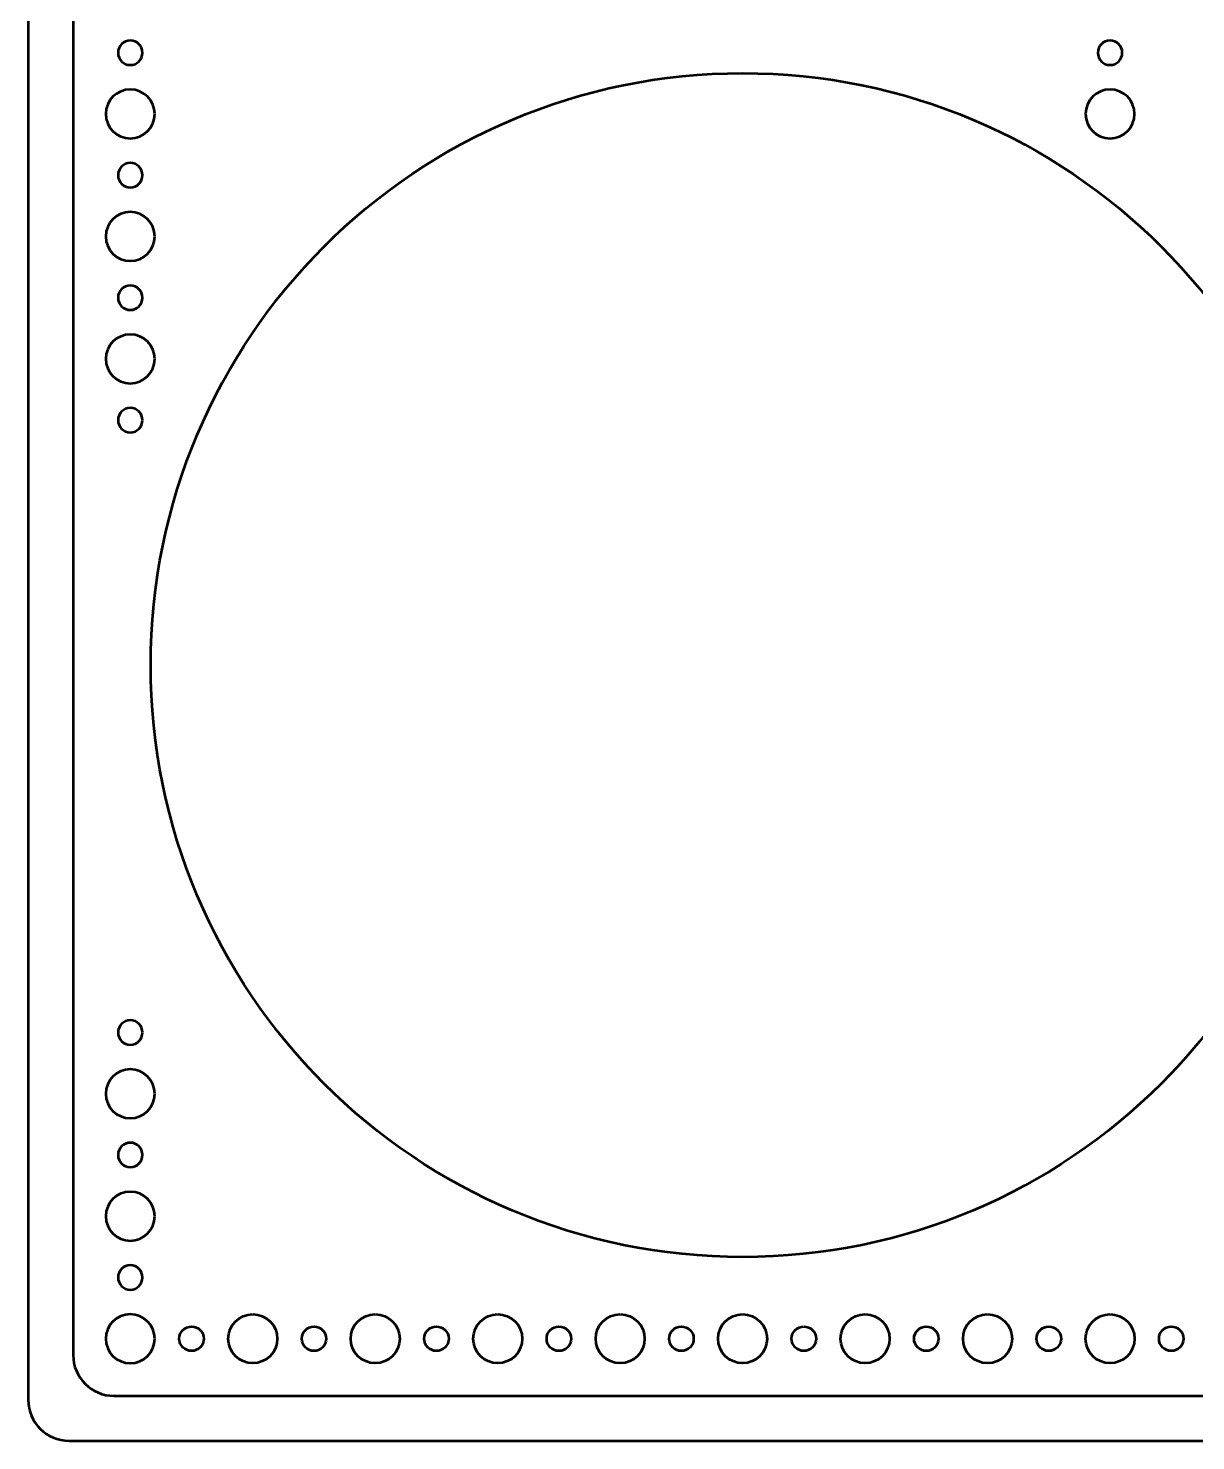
# Model space of a CAD drawing. Header units: centimetres. Extents: x -23 to 23, y -25.2 to 25.2.
# Drawn here: x -23 to -8.7, y -25.25 to -7.95 of the extents above; entities that cross this region are included whole.
import ezdxf

# ---------------------------------------------------------------- set-up
doc = ezdxf.new("R2010")
doc.units = ezdxf.units.CM
doc.header["$MEASUREMENT"] = 0
doc.layers.add('Layer 1', color=7, linetype='Continuous')

msp = doc.modelspace()

# ---------------------------------------------------------------- linework, layer by layer
at = {"layer": 'Layer 1', "lineweight": 53}
for centre, major_axis in [((-14.25, -15.75), (0, 7.25)), ((-20.24999, -24.00001), (0, 0.30001)), ((-18.74999, -24.00001), (0, 0.30001)), ((-17.24999, -24.00001), (0, 0.30001)), ((-15.74999, -24.00001), (0, 0.30001)), ((-14.24999, -24.00001), (0, 0.30001)), ((-12.74999, -24.00001), (0, 0.30001)), ((-11.24999, -24.00001), (0, 0.30001)), ((-9.74999, -24.00001), (0, 0.30001)), ((-21, -24), (0, 0.15)), ((-19.5, -24), (0, 0.15)), ((-18, -24), (0, 0.15)), ((-16.5, -24), (0, 0.15)), ((-15, -24), (0, 0.15)), ((-13.5, -24), (0, 0.15)), ((-12, -24), (0, 0.15)), ((-10.5, -24), (0, 0.15)), ((-9, -24), (0, 0.15))]:
    msp.add_ellipse(centre, major_axis=major_axis, ratio=1, dxfattribs=at)
for points, knots in [([(-23, -24.75), (-23, -24.75), (-23, 24.75), (-23, 24.75), (-23, 24.75), (-23, 25.02614), (-22.77614, 25.25), (-22.5, 25.25), (-22.5, 25.25), (-22.5, 25.25), (22.5, 25.25), (22.5, 25.25), (22.5, 25.25), (22.77614, 25.25), (23, 25.02614), (23, 24.75), (23, 24.75), (23, 24.75), (23, -24.75), (23, -24.75), (23, -24.75), (23, -25.02614), (22.77614, -25.25), (22.5, -25.25), (22.5, -25.25), (22.5, -25.25), (-22.5, -25.25), (-22.5, -25.25), (-22.5, -25.25), (-22.77614, -25.25), (-23, -25.02614), (-23, -24.75)], [0, 0, 0, 0, 0.11111111, 0.11111111, 0.11111111, 0.11111111, 0.22222222, 0.22222222, 0.22222222, 0.22222222, 0.33333333, 0.33333333, 0.33333333, 0.33333333, 0.44444444, 0.44444444, 0.44444444, 0.44444444, 0.55555556, 0.55555556, 0.55555556, 0.55555556, 0.66666667, 0.66666667, 0.66666667, 0.66666667, 0.77777778, 0.77777778, 0.77777778, 0.77777778, 1, 1, 1, 1]), ([(-21.6, -8.25), (-21.6, -8.33284), (-21.66716, -8.4), (-21.75, -8.4), (-21.75, -8.4), (-21.83284, -8.4), (-21.9, -8.33284), (-21.9, -8.25), (-21.9, -8.25), (-21.9, -8.16716), (-21.83284, -8.1), (-21.75, -8.1), (-21.75, -8.1), (-21.66716, -8.1), (-21.6, -8.16716), (-21.6, -8.25)], [0, 0, 0, 0, 0.2, 0.2, 0.2, 0.2, 0.4, 0.4, 0.4, 0.4, 0.6, 0.6, 0.6, 0.6, 1, 1, 1, 1]), ([(-9.6, -8.25), (-9.6, -8.33284), (-9.66716, -8.4), (-9.75, -8.4), (-9.75, -8.4), (-9.83284, -8.4), (-9.9, -8.33284), (-9.9, -8.25), (-9.9, -8.25), (-9.9, -8.16716), (-9.83284, -8.1), (-9.75, -8.1), (-9.75, -8.1), (-9.66716, -8.1), (-9.6, -8.16716), (-9.6, -8.25)], [0, 0, 0, 0, 0.2, 0.2, 0.2, 0.2, 0.4, 0.4, 0.4, 0.4, 0.6, 0.6, 0.6, 0.6, 1, 1, 1, 1]), ([(-21.45, -9), (-21.45, -9.16569), (-21.58431, -9.3), (-21.75, -9.3), (-21.75, -9.3), (-21.91569, -9.3), (-22.05, -9.16569), (-22.05, -9), (-22.05, -9), (-22.05, -8.83431), (-21.91569, -8.7), (-21.75, -8.7), (-21.75, -8.7), (-21.58431, -8.7), (-21.45, -8.83431), (-21.45, -9)], [0, 0, 0, 0, 0.2, 0.2, 0.2, 0.2, 0.4, 0.4, 0.4, 0.4, 0.6, 0.6, 0.6, 0.6, 1, 1, 1, 1]), ([(-9.45, -9), (-9.45, -9.16569), (-9.58431, -9.3), (-9.75, -9.3), (-9.75, -9.3), (-9.91569, -9.3), (-10.05, -9.16569), (-10.05, -9), (-10.05, -9), (-10.05, -8.83431), (-9.91569, -8.7), (-9.75, -8.7), (-9.75, -8.7), (-9.58431, -8.7), (-9.45, -8.83431), (-9.45, -9)], [0, 0, 0, 0, 0.2, 0.2, 0.2, 0.2, 0.4, 0.4, 0.4, 0.4, 0.6, 0.6, 0.6, 0.6, 1, 1, 1, 1]), ([(-21.6, -9.75), (-21.6, -9.83284), (-21.66716, -9.9), (-21.75, -9.9), (-21.75, -9.9), (-21.83284, -9.9), (-21.9, -9.83284), (-21.9, -9.75), (-21.9, -9.75), (-21.9, -9.66716), (-21.83284, -9.6), (-21.75, -9.6), (-21.75, -9.6), (-21.66716, -9.6), (-21.6, -9.66716), (-21.6, -9.75)], [0, 0, 0, 0, 0.2, 0.2, 0.2, 0.2, 0.4, 0.4, 0.4, 0.4, 0.6, 0.6, 0.6, 0.6, 1, 1, 1, 1]), ([(-21.45, -10.5), (-21.45, -10.66569), (-21.58431, -10.8), (-21.75, -10.8), (-21.75, -10.8), (-21.91569, -10.8), (-22.05, -10.66569), (-22.05, -10.5), (-22.05, -10.5), (-22.05, -10.33431), (-21.91569, -10.2), (-21.75, -10.2), (-21.75, -10.2), (-21.58431, -10.2), (-21.45, -10.33431), (-21.45, -10.5)], [0, 0, 0, 0, 0.2, 0.2, 0.2, 0.2, 0.4, 0.4, 0.4, 0.4, 0.6, 0.6, 0.6, 0.6, 1, 1, 1, 1]), ([(-21.6, -11.25), (-21.6, -11.33284), (-21.66716, -11.4), (-21.75, -11.4), (-21.75, -11.4), (-21.83284, -11.4), (-21.9, -11.33284), (-21.9, -11.25), (-21.9, -11.25), (-21.9, -11.16716), (-21.83284, -11.1), (-21.75, -11.1), (-21.75, -11.1), (-21.66716, -11.1), (-21.6, -11.16716), (-21.6, -11.25)], [0, 0, 0, 0, 0.2, 0.2, 0.2, 0.2, 0.4, 0.4, 0.4, 0.4, 0.6, 0.6, 0.6, 0.6, 1, 1, 1, 1]), ([(-21.45, -12), (-21.45, -12.16569), (-21.58431, -12.3), (-21.75, -12.3), (-21.75, -12.3), (-21.91569, -12.3), (-22.05, -12.16569), (-22.05, -12), (-22.05, -12), (-22.05, -11.83431), (-21.91569, -11.7), (-21.75, -11.7), (-21.75, -11.7), (-21.58431, -11.7), (-21.45, -11.83431), (-21.45, -12)], [0, 0, 0, 0, 0.2, 0.2, 0.2, 0.2, 0.4, 0.4, 0.4, 0.4, 0.6, 0.6, 0.6, 0.6, 1, 1, 1, 1]), ([(-21.6, -12.75), (-21.6, -12.83284), (-21.66716, -12.9), (-21.75, -12.9), (-21.75, -12.9), (-21.83284, -12.9), (-21.9, -12.83284), (-21.9, -12.75), (-21.9, -12.75), (-21.9, -12.66716), (-21.83284, -12.6), (-21.75, -12.6), (-21.75, -12.6), (-21.66716, -12.6), (-21.6, -12.66716), (-21.6, -12.75)], [0, 0, 0, 0, 0.2, 0.2, 0.2, 0.2, 0.4, 0.4, 0.4, 0.4, 0.6, 0.6, 0.6, 0.6, 1, 1, 1, 1]), ([(-21.6, -20.25), (-21.6, -20.33284), (-21.66716, -20.4), (-21.75, -20.4), (-21.75, -20.4), (-21.83284, -20.4), (-21.9, -20.33284), (-21.9, -20.25), (-21.9, -20.25), (-21.9, -20.16716), (-21.83284, -20.1), (-21.75, -20.1), (-21.75, -20.1), (-21.66716, -20.1), (-21.6, -20.16716), (-21.6, -20.25)], [0, 0, 0, 0, 0.2, 0.2, 0.2, 0.2, 0.4, 0.4, 0.4, 0.4, 0.6, 0.6, 0.6, 0.6, 1, 1, 1, 1]), ([(-21.45, -21), (-21.45, -21.16569), (-21.58431, -21.3), (-21.75, -21.3), (-21.75, -21.3), (-21.91569, -21.3), (-22.05, -21.16569), (-22.05, -21), (-22.05, -21), (-22.05, -20.83431), (-21.91569, -20.7), (-21.75, -20.7), (-21.75, -20.7), (-21.58431, -20.7), (-21.45, -20.83431), (-21.45, -21)], [0, 0, 0, 0, 0.2, 0.2, 0.2, 0.2, 0.4, 0.4, 0.4, 0.4, 0.6, 0.6, 0.6, 0.6, 1, 1, 1, 1]), ([(-21.6, -21.75), (-21.6, -21.83284), (-21.66716, -21.9), (-21.75, -21.9), (-21.75, -21.9), (-21.83284, -21.9), (-21.9, -21.83284), (-21.9, -21.75), (-21.9, -21.75), (-21.9, -21.66716), (-21.83284, -21.6), (-21.75, -21.6), (-21.75, -21.6), (-21.66716, -21.6), (-21.6, -21.66716), (-21.6, -21.75)], [0, 0, 0, 0, 0.2, 0.2, 0.2, 0.2, 0.4, 0.4, 0.4, 0.4, 0.6, 0.6, 0.6, 0.6, 1, 1, 1, 1]), ([(-21.45, -22.5), (-21.45, -22.66569), (-21.58431, -22.8), (-21.75, -22.8), (-21.75, -22.8), (-21.91569, -22.8), (-22.05, -22.66569), (-22.05, -22.5), (-22.05, -22.5), (-22.05, -22.33431), (-21.91569, -22.2), (-21.75, -22.2), (-21.75, -22.2), (-21.58431, -22.2), (-21.45, -22.33431), (-21.45, -22.5)], [0, 0, 0, 0, 0.2, 0.2, 0.2, 0.2, 0.4, 0.4, 0.4, 0.4, 0.6, 0.6, 0.6, 0.6, 1, 1, 1, 1]), ([(-21.6, -23.25), (-21.6, -23.33284), (-21.66716, -23.4), (-21.75, -23.4), (-21.75, -23.4), (-21.83284, -23.4), (-21.9, -23.33284), (-21.9, -23.25), (-21.9, -23.25), (-21.9, -23.16716), (-21.83284, -23.1), (-21.75, -23.1), (-21.75, -23.1), (-21.66716, -23.1), (-21.6, -23.16716), (-21.6, -23.25)], [0, 0, 0, 0, 0.2, 0.2, 0.2, 0.2, 0.4, 0.4, 0.4, 0.4, 0.6, 0.6, 0.6, 0.6, 1, 1, 1, 1]), ([(-21.45, -24), (-21.45, -24.16569), (-21.58431, -24.3), (-21.75, -24.3), (-21.75, -24.3), (-21.91569, -24.3), (-22.05, -24.16569), (-22.05, -24), (-22.05, -24), (-22.05, -23.83431), (-21.91569, -23.7), (-21.75, -23.7), (-21.75, -23.7), (-21.58431, -23.7), (-21.45, -23.83431), (-21.45, -24)], [0, 0, 0, 0, 0.2, 0.2, 0.2, 0.2, 0.4, 0.4, 0.4, 0.4, 0.6, 0.6, 0.6, 0.6, 1, 1, 1, 1])]:
    msp.add_open_spline(points, degree=3, knots=knots, dxfattribs=at)
at = {"layer": 'Layer 1', "color": 4, "lineweight": 53}
msp.add_open_spline([(-22.45, -24.2), (-22.45, -24.2), (-22.45, 24.2), (-22.45, 24.2), (-22.45, 24.2), (-22.45, 24.47614), (-22.22614, 24.7), (-21.95, 24.7), (-21.95, 24.7), (-21.95, 24.7), (21.95, 24.7), (21.95, 24.7), (21.95, 24.7), (22.22614, 24.7), (22.45, 24.47614), (22.45, 24.2), (22.45, 24.2), (22.45, 24.2), (22.45, -24.2), (22.45, -24.2), (22.45, -24.2), (22.45, -24.47614), (22.22614, -24.7), (21.95, -24.7), (21.95, -24.7), (21.95, -24.7), (-21.95, -24.7), (-21.95, -24.7), (-21.95, -24.7), (-22.22614, -24.7), (-22.45, -24.47614), (-22.45, -24.2)], degree=3, knots=[0, 0, 0, 0, 0.11111111, 0.11111111, 0.11111111, 0.11111111, 0.22222222, 0.22222222, 0.22222222, 0.22222222, 0.33333333, 0.33333333, 0.33333333, 0.33333333, 0.44444444, 0.44444444, 0.44444444, 0.44444444, 0.55555556, 0.55555556, 0.55555556, 0.55555556, 0.66666667, 0.66666667, 0.66666667, 0.66666667, 0.77777778, 0.77777778, 0.77777778, 0.77777778, 1, 1, 1, 1], dxfattribs=at)

doc.saveas('drawing.dxf')
